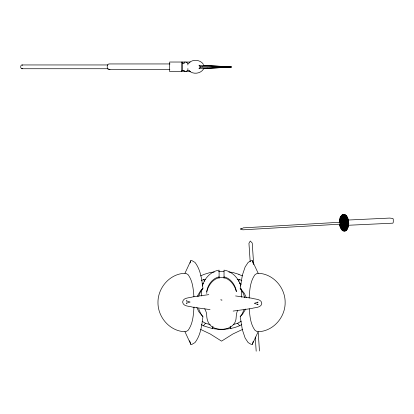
<?xml version="1.0" encoding="UTF-8"?>
<svg xmlns="http://www.w3.org/2000/svg" width="414" height="414" viewBox="0 0 414 414"><rect width="100%" height="100%" fill="white"/><g stroke="black" fill="none" stroke-linecap="round" stroke-linejoin="round"><path stroke-width="0.62" d="M343.682 222.127L343.786 215.073L343.884 222.152M344.303 229.625C342.668 229.537 344.489 231.172 343.786 229.661L343.874 224.026L344.588 230.008L344.945 230.231L344.044 223.964M344.241 219.601L344.293 216.481M344.313 229.004L344.355 226.505M193.99 306.95C193.431 314.945 192.986 323.717 188.054 330.377L185.726 331.738C170.314 331.743 157.812 317.585 157.972 302.499C157.812 287.414 170.314 273.261 185.726 273.261L188.054 274.622C192.779 280.935 193.317 289.251 193.938 296.859M249.14 298.054C249.694 290.054 250.139 281.282 255.071 274.622L257.399 273.261C272.816 273.261 285.313 287.414 285.153 302.499C285.313 317.585 272.816 331.743 257.399 331.738L255.071 330.377C250.465 324.25 249.859 316.182 249.233 308.777M241.29 297.216L241.585 292.356L241.067 288.558M342.745 222.271L339.858 220.129L339.951 220.807L340.738 220.533L342.792 221.687M345.519 215.942L345.499 215.637M344.821 223.255C349.292 227.022 346.58 224.719 347.972 224.719M345.012 223.048C348.8 221.79 348.811 224.931 345.012 222.773M347.274 228.352L347.123 227.85M347.874 224.947L347.972 225.407M198.673 308.678C199.641 311.571 201.013 314.35 202.948 316.726C201.727 325.632 200.676 335.257 194.989 342.58L191.92 344.376L190.844 344.376L184.954 331.738M246.263 297.542L244.389 293.417L240.177 288.279L242.381 275.103L245.155 266.911L248.141 262.419L251.205 260.629L252.281 260.629L258.17 273.261M220.967 299.488L220.967 299.798M343.522 223.902L342.88 230.049L342.559 229.666L343.698 224.005L343.786 229.651M343.967 222.23L344.738 216.227L345.26 216.201M343.734 226.277L343.423 228.678L343.832 226.339M344.795 219.803L345.183 216.801M201.97 289.189L201.54 292.356L201.763 296M202.405 286.022C204.278 278.343 211.114 271.232 219.094 270.13L219.094 278.286M343.775 222.111L344.738 216.227M344.681 219.731L345.162 216.791M342.942 221.935L340.246 218.416L340.344 219.094L341.105 218.918M340.06 222.52L339.816 221.909L339.723 222.566M342.166 215.968L342.166 216.367M342.166 228.606L342.166 229.004M344.624 223.591C348.164 229.677 348.329 226.494 344.541 223.85M348.397 223.425L348.397 223.027M206.746 291.622C208.521 284.708 213.857 277.665 221.562 277.349C229.273 277.665 234.603 284.708 236.378 291.622C235.519 285.148 230.738 278.234 224.031 276.847M343.341 223.824L341.938 228.512C342.414 229.853 341.017 228.668 341.933 228.518L343.491 224.005M344.055 222.292L345.628 217.019C345.152 215.678 346.549 216.858 345.633 217.008L343.884 222.09M343.159 226.142L342.456 228.487L343.817 224.543M344.572 222.266L345.975 217.583A1.123 0.6 87.3 0 0 346.259 217.774M190.057 263.035L190.844 260.629L191.92 260.629L194.989 262.419C200.676 269.742 201.727 279.367 202.948 288.279C201.013 290.654 199.641 293.428 198.673 296.326M245.719 309.025L242.506 314.267L240.177 316.726L242.381 329.896L245.155 338.088L248.141 342.58L251.205 344.376L252.281 344.376L253.264 341.364M345.178 219.813L345.954 217.557M201.297 324.612L203.44 325.828L212.185 328.504L213.024 326.191M244.105 309.615L241.931 314.267L240.177 316.726M237.719 310.303C236.208 313.005 236.327 316.224 235.98 319.215C234.609 328.059 223.363 331.081 215.854 328.576C209.142 326.651 206.648 320.933 206.679 314.5C206.57 312.42 205.546 310.64 204.733 308.766M340.769 218.39L340.919 219.089M342.621 215.301C342.342 216.713 343.537 215.218 342.621 215.301A1.123 0.6 87.3 0 0 341.829 215.57M347.537 219.197L347.537 219.756M347.972 220.941L347.972 221.63M344.365 223.695L346.601 228.642L346.699 227.99L344.303 224.021M346.916 227.928L347.123 228.616M347.537 226.489L347.537 227.053M184.954 273.261L190.844 260.629M252.281 344.376L258.17 331.738L259.469 350.974M197.24 296.326L200.619 290.731L202.948 288.279M183.857 63.213L184.421 62.028M343.144 223.658C340.66 230.386 339.64 227.741 343.19 224.021M344.143 222.396L346.399 217.635L346.699 217.671L346.699 218.235L346.399 218.199L344.039 222.059L341.695 217.562L342.704 219.689M343.102 224.683L341.695 227.302L343.372 224.548M344.66 222.37L346.632 218.706M344.562 222.033L346.575 218.732M340.422 220.046L340.525 220.802M344.194 215.089L344.246 215.823M346.151 216.294L346.311 217.045M346.963 217.552L347.123 218.302M346.311 228.911C344.479 229.082 346.632 230.137 345.633 228.958L343.884 223.467M346.151 228.932L346.311 229.682M203.44 325.828L205.468 323.236L210.245 324.7M238.335 281.215L239.685 279.486L241.828 280.702M203.528 69.04C200.578 73.785 193.322 74.623 189.239 70.929M345.768 223.834L242.847 229.822L240.601 229.077L241.155 228.445M222.028 300.093L221.097 300.093M342.963 224.16L341.105 225.806L340.292 225.656L340.344 226.391L342.383 223.974M342.456 224.414L341.069 225.723M344.288 222.484L346.979 219.699L347.501 219.674M344.805 222.458L347.051 220.139M186.781 302.965L186.269 303.307L190.104 302.039L186.269 300.766L186.781 301.107M344.194 222.168C344.712 221.588 348.334 217.93 346.984 219.694M340.587 225.832L342.911 223.772M344.712 222.147L347.036 220.088M257.611 302.417L258.124 302.075L254.289 303.343L258.124 304.616L257.43 304M189.239 62.617C193.322 58.928 200.578 59.766 203.528 64.512M344.246 229.646L344.246 230.412M201.297 280.702L203.44 279.486L205.313 279.528M202.136 283.968L203.352 283.279M233.475 324.514L237.657 323.236L241.367 321.135M212.185 328.504C222.127 330.067 232.834 329.435 241.828 324.612M185.767 71.524L187.889 70.339L189.643 70.339M238.847 274.472L242.5 275.884M198.896 68.776L200.107 67.658L199.833 65.722L198.896 65.21M344.991 222.447L347.869 221.381M345.509 222.421L347.279 221.64M200.624 275.884L204.097 274.373L210.581 272.396L214.24 272.039M242.5 329.435L232.927 333.963L221.562 341.131L210.203 333.963L200.624 329.435M240.601 229.077L242.847 228.181M344.355 222.37L347.346 221.407L347.615 220.947L347.708 221.625L347.351 221.402M345.473 222.152L347.268 221.573M341.415 223.736L339.858 224.471L339.951 223.814L340.215 224.129L341.938 223.715M219.094 276.847C211.87 278.425 206.581 286.291 206.746 293.474M206.545 68.258L207.559 68.108M203.429 68.698L204.48 68.553M208.801 294.633L192.924 296.848C189.622 298.096 183.107 297.304 182.6 302.039C183.107 306.769 189.622 305.977 192.924 307.224L210.033 309.605M233.134 311.08L251.469 308.534C254.77 307.286 261.286 308.078 261.793 303.343C261.286 298.613 254.77 299.405 251.469 298.158L235.592 295.943M343.786 215.865L344.303 215.854M340.525 223.783L340.525 224.579M340.919 225.589L340.919 226.386M218.509 271.625L221.562 271.325L224.005 271.563M243.121 227.866L345.359 221.945M203.533 68.734L231.379 66.99L203.533 65.252M199.532 68.74L231.379 66.99L199.532 65.246M345.628 217.019L346.151 216.993M346.394 218.204L346.911 218.178M345.229 220.165L346.518 220.103M347.807 220.046L389.667 218.074L392.938 218.468L393.274 219.415L393.284 222.168L392.902 223.162L348.459 225.252M347.475 223.203L347.993 223.177M345.887 225.371L347.17 225.309M346.979 226.587L347.501 226.561M346.394 227.943L346.911 227.917M237.186 279.538L239.685 279.486M190.129 62.028L169.636 62.028L169.636 71.524L190.75 71.524M182.512 63.213L184.266 63.213M185.767 62.028L187.889 63.213L189.058 63.213M170.019 63.942L109.136 63.942A2.851 1.868 -90 0 0 107.236 67.425A2.851 1.868 -90 0 0 109.933 69.314M22.056 64.951L107.873 64.951M21.828 68.734L108.292 68.734M108.991 69.64L169.875 69.64M181.736 70.339L184.266 70.339M196.862 307.457L198.736 311.582L202.901 316.674M342.456 222.421L340.613 222.302L341.845 222.515M341.938 222.442L340.091 222.328L341.322 222.541M345.535 223.022L347.377 223.141M228.885 272.039L232.549 272.396L239.028 274.373M203.429 65.283L206.032 65.655M345.535 222.748L347.377 223.068M340.22 220.558L342.787 221.997M345.302 223.508L347.356 224.657M345.297 223.819L347.346 224.973M239.245 282.979L241.367 284.18M202.136 321.347L205.468 323.236M345.343 223.234L347.362 224.605M340.738 220.533L342.254 221.562M240.177 288.279L243.344 293.417L244.731 297.542M341.514 219.373L343.951 222.111M345.467 224.279L347.092 226.106L345.141 223.57M340.587 218.944L343.434 222.137M341.498 219.415L342.285 220.414M203.44 279.486L204.795 281.215M237.657 323.236L239.685 325.828M345.121 224.559L346.616 227.358M343.563 222.07L341.172 217.588C341.452 216.16 340.251 217.65 341.167 217.578L343.454 222.37M344.888 223.669L346.658 227.389A1.123 0.6 87.3 0 1 346.766 227.219M183.857 70.339L184.421 71.524M230.101 326.191L230.945 328.504M252.281 260.629L253.264 263.635M189.664 340.763L190.844 344.376M342.652 217.164L344.205 222.039M345.178 225.878L345.954 228.316A1.123 0.6 87.3 0 1 346.259 228.171M343.682 222.064L341.773 215.823L341.643 216.393L343.527 222.287M344.878 224.362L345.99 228.352M342.616 217.127L343.253 219.41M344.194 223.814L345.628 228.947M343.832 219.032L343.444 216.584L343.811 219.689M344.681 225.837L345.162 228.895L344.795 225.796M343.791 222.111L342.828 215.999L343.599 222.189M240.725 286.022C238.852 278.343 232.011 271.232 224.031 270.13L224.031 278.286M253.678 264.644L252.229 243.044L250.294 241.005L248.943 243.261L250.185 261.746M255.236 337.027L256.183 351.196M344.313 216.481L344.36 219.617M344.251 226.489L344.293 228.999M187.889 63.213L187.889 64.993M187.889 68.558L187.889 70.339M182.512 62.028L182.512 70.339M181.736 62.028L181.736 71.524M22.465 68.569A1.899 1.247 -90 0 1 20.7 66.67A1.899 1.247 -90 0 1 22.661 65.288M348.365 222.142A1.123 0.6 87.3 0 1 348.811 223.275A1.123 0.6 87.3 0 1 348.365 224.305M345.959 230.225A1.123 0.6 87.3 0 1 345.835 230.034M346.839 229.071A1.123 0.6 87.3 0 1 346.259 230.412M348.381 224.14A1.123 0.6 87.3 0 1 348.635 225.573A1.123 0.6 87.3 0 1 347.926 226.142M347.501 224.719A1.123 0.6 87.3 0 1 347.558 224.455M340.396 218.069A1.123 0.6 87.3 0 1 340.494 217.847M341.343 217.95A1.123 0.6 87.3 0 1 341.472 219.187A1.123 0.6 87.3 0 1 340.919 219.813M347.988 225.853A1.123 0.6 87.3 0 1 348.164 227.529A1.123 0.6 87.3 0 1 347.263 227.529M345.897 230.267A1.123 0.6 87.3 0 1 345.012 230.841M345.012 228.901A1.123 0.6 87.3 0 1 345.473 228.844M347.491 227.483A1.123 0.6 87.3 0 1 347.543 228.968A1.123 0.6 87.3 0 1 346.766 229.165M344.727 230.877A1.123 0.6 87.3 0 1 343.879 230.779M344.148 228.937A1.123 0.6 87.3 0 1 344.603 229.102M341.384 228.637A1.123 0.6 87.3 0 1 341.115 228.316M341.384 226.468A1.123 0.6 87.3 0 1 342.119 227.928M342.119 217.034A1.123 0.6 87.3 0 1 341.384 218.318M341.239 216.248A1.123 0.6 87.3 0 1 341.384 216.155M342.947 216.263A1.123 0.6 87.3 0 1 342.047 217.127M340.525 223.705A1.123 0.6 87.3 0 1 340.085 225.325A1.123 0.6 87.3 0 1 339.428 223.845M340.919 224.864A1.123 0.6 87.3 0 1 341.436 226.608M342.647 229.832A1.123 0.6 87.3 0 1 341.923 229.568M341.923 227.985A1.123 0.6 87.3 0 1 342.927 228.606M343.444 230.769A1.123 0.6 87.3 0 1 342.864 230.412M343.289 228.549A1.123 0.6 87.3 0 1 343.811 229.17M340.95 219.663A1.123 0.6 87.3 0 1 341.079 220.9A1.123 0.6 87.3 0 1 340.525 221.526M339.294 222.525A1.123 0.6 87.3 0 1 339.873 221.179A1.123 0.6 87.3 0 1 340.453 222.66M341.048 223.684A1.123 0.6 87.3 0 1 340.95 225.025M345.835 215.813A1.123 0.6 87.3 0 1 346.559 215.72A1.123 0.6 87.3 0 1 346.839 217.014M342.989 216.506A1.123 0.6 87.3 0 1 342.864 216.315M342.864 214.731A1.123 0.6 87.3 0 1 343.589 214.638M343.811 216.196A1.123 0.6 87.3 0 1 343.289 216.693M346.766 216.905A1.123 0.6 87.3 0 1 347.543 217.283A1.123 0.6 87.3 0 1 347.491 218.752M340.551 221.211A1.123 0.6 87.3 0 1 340.976 222.634M344.603 216.45A1.123 0.6 87.3 0 1 344.148 216.506M343.879 214.602A1.123 0.6 87.3 0 1 344.821 214.944M347.532 218.395A1.123 0.6 87.3 0 1 348.241 219.13A1.123 0.6 87.3 0 1 347.988 220.502M347.926 220.201A1.123 0.6 87.3 0 1 348.635 220.936A1.123 0.6 87.3 0 1 348.381 222.308M345.473 216.915A1.123 0.6 87.3 0 1 345.012 216.75M344.888 214.969A1.123 0.6 87.3 0 1 345.545 214.804A1.123 0.6 87.3 0 1 345.918 215.885M344.588 215.71C344.769 217.169 345.302 214.83 344.588 215.71M202.348 66.918L199.781 66.99L231.379 66.99L202.348 66.918M347.175 222.608A1.123 0.6 87.3 0 0 347.693 224.352A1.123 0.6 87.3 0 0 348.21 222.732A1.123 0.6 87.3 0 0 347.175 222.608M345.219 228.694A1.123 0.6 87.3 0 0 345.737 230.438A1.123 0.6 87.3 0 0 346.259 228.818A1.123 0.6 87.3 0 0 345.219 228.694M346.647 226.194A1.123 0.6 87.3 0 0 347.17 227.933A1.123 0.6 87.3 0 0 347.688 226.318A1.123 0.6 87.3 0 0 346.647 226.194M347.041 224.481A1.123 0.6 87.3 0 0 347.558 226.22A1.123 0.6 87.3 0 0 348.081 224.6A1.123 0.6 87.3 0 0 347.041 224.481M339.878 218.095A1.123 0.6 87.3 0 0 340.396 219.834A1.123 0.6 87.3 0 0 340.919 218.214A1.123 0.6 87.3 0 0 339.878 218.095M346.026 227.628A1.123 0.6 87.3 0 0 346.549 229.372A1.123 0.6 87.3 0 0 347.067 227.752A1.123 0.6 87.3 0 0 346.026 227.628M344.277 229.309A1.123 0.6 87.3 0 0 344.795 231.053A1.123 0.6 87.3 0 0 345.317 229.434A1.123 0.6 87.3 0 0 344.277 229.309M343.263 229.439A1.123 0.6 87.3 0 0 343.786 231.183A1.123 0.6 87.3 0 0 344.303 229.563A1.123 0.6 87.3 0 0 343.263 229.439M339.878 225.387A1.123 0.6 87.3 0 0 340.396 227.131A1.123 0.6 87.3 0 0 340.919 225.511A1.123 0.6 87.3 0 0 339.878 225.387M340.499 226.975A1.123 0.6 87.3 0 0 341.017 228.714A1.123 0.6 87.3 0 0 341.54 227.1A1.123 0.6 87.3 0 0 340.499 226.975M340.499 216.657A1.123 0.6 87.3 0 0 341.017 218.401A1.123 0.6 87.3 0 0 341.54 216.781A1.123 0.6 87.3 0 0 340.499 216.657M343.263 214.845A1.123 0.6 87.3 0 0 343.786 216.589A1.123 0.6 87.3 0 0 344.303 214.969A1.123 0.6 87.3 0 0 343.263 214.845M341.307 215.59A1.123 0.6 87.3 0 0 341.829 217.334A1.123 0.6 87.3 0 0 342.347 215.715A1.123 0.6 87.3 0 0 341.307 215.59M342.254 229.071A1.123 0.6 87.3 0 0 342.771 230.81A1.123 0.6 87.3 0 0 343.289 229.196A1.123 0.6 87.3 0 0 342.254 229.071M344.277 215.218A1.123 0.6 87.3 0 0 344.795 216.957A1.123 0.6 87.3 0 0 345.317 215.337A1.123 0.6 87.3 0 0 344.277 215.218M341.307 228.228A1.123 0.6 87.3 0 0 341.829 229.972A1.123 0.6 87.3 0 0 342.347 228.352A1.123 0.6 87.3 0 0 341.307 228.228M339.485 219.808A1.123 0.6 87.3 0 0 340.008 221.547A1.123 0.6 87.3 0 0 340.525 219.932A1.123 0.6 87.3 0 0 339.485 219.808M345.219 216.056A1.123 0.6 87.3 0 0 345.737 217.8A1.123 0.6 87.3 0 0 346.259 216.18A1.123 0.6 87.3 0 0 345.219 216.056M342.254 214.975A1.123 0.6 87.3 0 0 342.771 216.719A1.123 0.6 87.3 0 0 343.289 215.099A1.123 0.6 87.3 0 0 342.254 214.975M346.026 217.314A1.123 0.6 87.3 0 0 346.549 219.053A1.123 0.6 87.3 0 0 347.067 217.433A1.123 0.6 87.3 0 0 346.026 217.314M346.647 218.897A1.123 0.6 87.3 0 0 347.17 220.641A1.123 0.6 87.3 0 0 347.688 219.022A1.123 0.6 87.3 0 0 346.647 218.897M347.041 220.703A1.123 0.6 87.3 0 0 347.558 222.447A1.123 0.6 87.3 0 0 348.081 220.828A1.123 0.6 87.3 0 0 347.041 220.703"/></g></svg>
